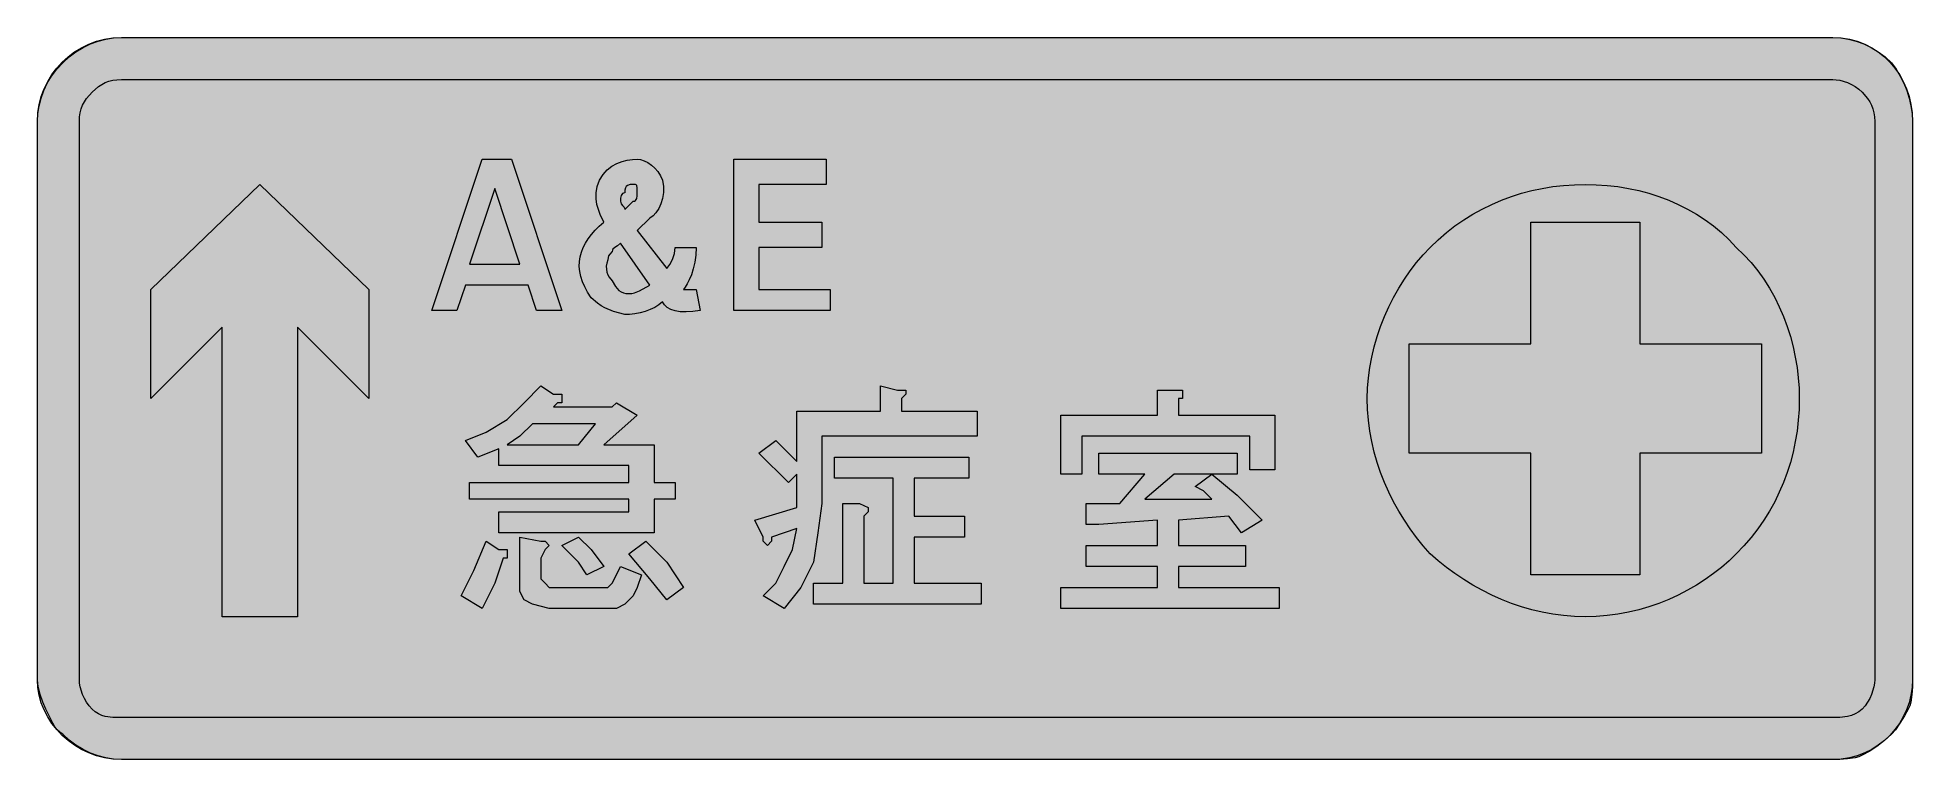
# Model space of a CAD drawing. Header units: metres. Extents: x 14 to 550, y 32 to 238.
import ezdxf

# ---------------------------------------------------------------- set-up
doc = ezdxf.new("R2010")
doc.units = ezdxf.units.M
for name, color, linetype, true_color in [('FILL_BLUE_0000FF', 7, 'Continuous', 0x0000ff), ('FILL_RED_FF0000', 7, 'Continuous', 0xff0000), ('FILL_WHITE_FFFFFF', 7, 'Continuous', 0xffffff), ('STROKE_BLUE_0000FF', 7, 'Continuous', 0x0000ff), ('STROKE_WHITE_FFFFFF', 7, 'Continuous', 0xffffff)]:
    doc.layers.add(name, color=color, linetype=linetype, true_color=true_color)

msp = doc.modelspace()

# ---------------------------------------------------------------- hatches: boundary and pattern name
at = {"layer": 'FILL_BLUE_0000FF', "true_color": 0x0000ff}
h = msp.add_hatch(color=7, dxfattribs=at)
h.dxf.hatch_style = 1
h.paths.add_polyline_path([(527.55, 226.32), (528.5, 226.26), (529.54, 226.09), (531.75, 225.42), (532.87, 224.91), (533.96, 224.29), (535, 223.56), (535.95, 222.72), (537.52, 220.9), (538.14, 219.96), (538.65, 218.97), (539.04, 217.93), (539.32, 216.81), (539.49, 215.62), (539.55, 214.32), (539.55, 54.72), (539.49, 53.77), (539.32, 52.73), (538.65, 50.52), (538.14, 49.4), (537.52, 48.31), (536.79, 47.27), (535.95, 46.32), (535, 45.53), (533.96, 44.93), (532.87, 44.51), (531.75, 44.22), (529.54, 43.96), (527.55, 43.92), (37.95, 43.92), (35.46, 43.96), (33.3, 44.22), (32.31, 44.51), (31.37, 44.93), (30.45, 45.53), (29.55, 46.32), (28.71, 47.27), (27.97, 48.31), (27.36, 49.4), (26.85, 50.52), (26.17, 52.73), (26.01, 53.77), (25.95, 54.72), (25.95, 214.32), (26.01, 215.62), (26.17, 216.81), (26.46, 217.93), (26.85, 218.97), (27.36, 219.96), (27.97, 220.9), (29.55, 222.72), (31.37, 224.29), (32.31, 224.91), (33.3, 225.42), (34.34, 225.81), (35.46, 226.09), (36.65, 226.26), (37.95, 226.32), (527.55, 226.32)])
at = {"layer": 'FILL_RED_FF0000', "true_color": 0xff0000}
h = msp.add_hatch(color=7, dxfattribs=at)
h.dxf.hatch_style = 1
h.paths.add_polyline_path([(441.15, 119.52), (406.35, 119.52), (406.35, 150.72), (441.15, 150.72), (441.15, 185.52), (472.35, 185.52), (472.35, 150.72), (507.15, 150.72), (507.15, 119.52), (472.35, 119.52), (472.35, 84.72), (441.15, 84.72), (441.15, 119.52)])
at = {"layer": 'FILL_WHITE_FFFFFF', "true_color": 0xffffff}
h = msp.add_hatch(color=7, dxfattribs=at)
h.dxf.hatch_style = 1
h.paths.add_polyline_path([(550.35, 54.72), (550.33, 52.73), (550.2, 50.52), (549.84, 48.31), (549.55, 47.27), (549.15, 46.32), (548.06, 44.35), (546.75, 42.27), (545.44, 40.41), (544.35, 39.12), (542.36, 37.34), (540.15, 35.67), (537.94, 34.23), (535.95, 33.12), (535, 32.72), (533.96, 32.43), (531.75, 32.07), (529.54, 31.94), (527.55, 31.92), (37.95, 31.92), (35.7, 32.03), (33.47, 32.37), (31.26, 32.93), (29.1, 33.72), (26.99, 34.73), (24.96, 35.97), (23, 37.43), (21.15, 39.12), (20.3, 39.68), (19.56, 40.41), (18.89, 41.29), (18.3, 42.27), (16.35, 46.32), (15.47, 48.31), (14.7, 50.52), (14.16, 52.73), (13.95, 54.72), (13.95, 214.32), (14.06, 216.57), (14.4, 218.8), (14.96, 221.01), (15.75, 223.17), (16.76, 225.28), (18, 227.31), (19.46, 229.27), (21.15, 231.12), (23, 232.81), (24.96, 234.27), (26.99, 235.51), (29.1, 236.52), (31.26, 237.31), (33.47, 237.87), (35.7, 238.21), (37.95, 238.32), (527.55, 238.32), (529.8, 238.21), (532.03, 237.87), (534.24, 237.31), (536.4, 236.52), (538.51, 235.51), (540.54, 234.27), (542.5, 232.81), (544.35, 231.12), (545.64, 229.27), (546.81, 227.31), (547.83, 225.28), (548.7, 223.17), (549.4, 221.01), (549.92, 218.8), (550.24, 216.57), (550.35, 214.32), (550.35, 54.72)])
h = msp.add_hatch(color=7, dxfattribs=at)
h.dxf.hatch_style = 1
h.paths.add_polyline_path([(163.95, 160.32), (156.75, 160.32), (154.35, 167.52), (136.35, 167.52), (133.95, 160.32), (126.75, 160.32), (141.15, 203.52), (149.55, 203.52), (163.95, 160.32)])
h.paths.add_polyline_path([(137.55, 173.52), (151.95, 173.52), (144.75, 195.12), (137.55, 173.52)], flags=16)
h = msp.add_hatch(color=7, dxfattribs=at)
h.dxf.hatch_style = 1
h.paths.add_polyline_path([(201.53, 172.2), (201, 170.52), (200.42, 169.06), (199.82, 167.86), (199.25, 166.93), (198.75, 166.32), (202.35, 166.32), (203.55, 160.32), (201.41, 159.98), (199.5, 159.85), (197.81, 159.92), (196.35, 160.17), (195.11, 160.59), (194.1, 161.16), (193.31, 161.88), (192.75, 162.72), (191.74, 161.88), (190.56, 161.14), (189.23, 160.53), (187.8, 160.02), (186.32, 159.63), (184.82, 159.34), (183.35, 159.18), (181.95, 159.12), (178.76, 160.04), (176.25, 161.07), (175.18, 161.66), (174.19, 162.33), (172.35, 163.92), (171.32, 165.48), (170.49, 167.01), (169.84, 168.52), (169.37, 169.99), (169.08, 171.44), (168.95, 172.86), (169, 174.26), (169.2, 175.62), (169.56, 176.96), (170.06, 178.26), (170.72, 179.54), (171.51, 180.79), (172.43, 182.02), (173.48, 183.21), (174.66, 184.38), (175.95, 185.52), (174.92, 187.73), (174.41, 189.11), (174, 190.62), (173.76, 192.25), (173.76, 193.96), (174.06, 195.72), (174.75, 197.52), (175.76, 199.16), (176.94, 200.48), (178.27, 201.53), (179.7, 202.32), (181.18, 202.89), (182.68, 203.26), (184.15, 203.46), (185.55, 203.52), (186.5, 203.41), (187.52, 203.09), (188.57, 202.57), (189.6, 201.87), (190.58, 201), (191.46, 199.98), (192.19, 198.81), (192.75, 197.52), (193.04, 195.73), (193.03, 193.98), (192.77, 192.31), (192.3, 190.77), (191.66, 189.4), (190.89, 188.24), (190.04, 187.33), (189.15, 186.72), (185.55, 183.12), (193.95, 172.32), (194.83, 173.43), (195.6, 174.87), (196.14, 176.54), (196.35, 178.32), (202.35, 178.32), (202.24, 176.13), (201.96, 174.08), (201.53, 172.2)])
h.paths.add_polyline_path([(178.56, 177.83), (178.4, 177.52), (178.35, 177.12), (177.66, 176.41), (177.3, 175.92), (177.17, 175.43), (177.15, 174.72), (176.81, 173.82), (176.66, 172.94), (176.69, 172.08), (176.85, 171.27), (177.13, 170.51), (177.49, 169.83), (178.35, 168.72), (179.27, 167.14), (179.76, 166.53), (180.3, 166.02), (180.89, 165.63), (181.56, 165.34), (182.3, 165.18), (183.15, 165.12), (184, 165.17), (184.76, 165.33), (186.15, 165.87), (189.15, 167.52), (180.75, 179.52), (179.87, 178.81), (179.1, 178.32), (178.56, 177.83)], flags=16)
h.paths.add_polyline_path([(184.75, 191.57), (185.04, 191.73), (185.4, 192.27), (185.53, 193.04), (185.55, 193.92), (185.53, 195.31), (185.4, 196.02), (185.26, 196.19), (185.04, 196.28), (184.35, 196.32), (183.47, 196.28), (182.7, 196.02), (182.39, 195.73), (182.16, 195.31), (182, 194.71), (181.95, 193.92), (181.55, 193.87), (181.26, 193.71), (180.9, 193.17), (180.77, 192.4), (180.75, 191.52), (180.8, 191.12), (180.94, 190.81), (181.35, 190.32), (181.76, 189.83), (181.9, 189.52), (181.95, 189.12), (184.35, 191.52), (184.75, 191.57)], flags=16)
h = msp.add_hatch(color=7, dxfattribs=at)
h.dxf.hatch_style = 1
h.paths.add_polyline_path([(213.15, 203.52), (239.55, 203.52), (239.55, 196.32), (220.35, 196.32), (220.35, 185.52), (238.35, 185.52), (238.35, 178.32), (220.35, 178.32), (220.35, 166.32), (240.75, 166.32), (240.75, 160.32), (213.15, 160.32), (213.15, 203.52)])
h = msp.add_hatch(color=7, dxfattribs=at)
h.dxf.hatch_style = 1
h.paths.add_polyline_path([(88.35, 72.72), (66.75, 72.72), (66.75, 155.52), (46.35, 135.12), (46.35, 166.32), (77.55, 196.32), (108.75, 166.32), (108.75, 135.12), (88.35, 155.52), (88.35, 72.72)])
h = msp.add_hatch(color=7, dxfattribs=at)
h.dxf.hatch_style = 1
h.paths.add_polyline_path([(517.88, 131.98), (517.67, 128.88), (517.32, 125.81), (516.82, 122.78), (516.19, 119.79), (515.42, 116.85), (514.5, 113.96), (513.45, 111.12), (512.25, 108.34), (510.92, 105.61), (509.44, 102.95), (507.82, 100.36), (506.07, 97.83), (504.17, 95.38), (502.13, 93.01), (499.95, 90.72), (497.87, 88.74), (495.68, 86.85), (493.39, 85.05), (491.01, 83.35), (488.53, 81.76), (485.96, 80.28), (483.32, 78.91), (480.6, 77.67), (477.81, 76.55), (474.95, 75.57), (472.04, 74.72), (469.07, 74.01), (466.05, 73.46), (462.99, 73.05), (459.89, 72.8), (456.75, 72.72), (453.61, 72.8), (450.51, 73.05), (447.44, 73.46), (444.41, 74.01), (441.42, 74.72), (438.48, 75.57), (435.59, 76.55), (432.75, 77.67), (429.97, 78.91), (427.24, 80.28), (424.58, 81.76), (421.99, 83.35), (419.46, 85.05), (417.01, 86.85), (414.64, 88.74), (412.35, 90.72), (410.37, 93.01), (408.48, 95.38), (406.68, 97.83), (404.98, 100.36), (403.39, 102.95), (401.91, 105.61), (400.54, 108.34), (399.3, 111.12), (398.18, 113.96), (397.2, 116.85), (396.35, 119.79), (395.64, 122.78), (395.09, 125.81), (394.68, 128.88), (394.43, 131.98), (394.35, 135.12), (394.43, 138.06), (394.68, 141.01), (395.09, 143.97), (395.64, 146.93), (396.35, 149.88), (397.2, 152.8), (398.18, 155.68), (399.3, 158.52), (400.54, 161.3), (401.91, 164.02), (403.39, 166.66), (404.98, 169.21), (406.68, 171.66), (408.48, 174), (410.37, 176.23), (412.35, 178.32), (414.64, 180.5), (417.01, 182.54), (419.46, 184.44), (421.99, 186.19), (424.58, 187.81), (427.24, 189.29), (429.97, 190.62), (432.75, 191.82), (435.59, 192.87), (438.48, 193.79), (441.42, 194.56), (444.41, 195.19), (447.44, 195.69), (450.51, 196.04), (453.61, 196.25), (456.75, 196.32), (459.89, 196.25), (462.99, 196.04), (466.05, 195.69), (469.07, 195.19), (472.04, 194.56), (474.95, 193.79), (477.81, 192.87), (480.6, 191.82), (483.32, 190.62), (485.96, 189.29), (488.53, 187.81), (491.01, 186.19), (493.39, 184.44), (495.68, 182.54), (497.87, 180.5), (499.95, 178.32), (502.13, 176.23), (504.17, 174), (506.07, 171.66), (507.82, 169.21), (509.44, 166.66), (510.92, 164.02), (512.25, 161.3), (513.45, 158.52), (514.5, 155.68), (515.42, 152.8), (516.19, 149.88), (516.82, 146.93), (517.32, 143.97), (517.67, 141.01), (517.88, 138.06), (517.95, 135.12), (517.88, 131.98)])
h = msp.add_hatch(color=7, dxfattribs=at)
h.dxf.hatch_style = 1
h.paths.add_polyline_path([(148.35, 129.12), (153.15, 133.92), (157.95, 138.72), (161.55, 136.32), (163.95, 136.32), (163.95, 135.12), (163.95, 133.92), (162.75, 133.92), (161.55, 132.72), (178.35, 132.72), (179.55, 133.92), (185.55, 130.32), (175.95, 121.92), (190.35, 121.92), (190.35, 111.12), (196.35, 111.12), (196.35, 106.32), (190.35, 106.32), (190.35, 96.72), (145.95, 96.72), (145.95, 102.72), (183.15, 102.72), (183.15, 106.32), (137.55, 106.32), (137.55, 111.12), (183.15, 111.12), (183.15, 115.92), (145.95, 115.92), (145.95, 120.72), (139.95, 118.32), (136.35, 123.12), (142.35, 125.52), (148.35, 129.12)])
h.paths.add_polyline_path([(148.35, 121.92), (168.75, 121.92), (173.55, 127.92), (155.55, 127.92), (151.95, 124.32), (148.35, 121.92)], flags=16)
h = msp.add_hatch(color=7, dxfattribs=at)
h.dxf.hatch_style = 1
h.paths.add_polyline_path([(255.15, 131.52), (255.15, 138.72), (259.95, 137.52), (262.35, 137.52), (262.35, 136.32), (261.15, 135.12), (261.15, 131.52), (282.75, 131.52), (282.75, 124.32), (238.35, 124.32), (238.35, 105.12), (237.15, 96.72), (235.95, 88.32), (232.35, 81.12), (227.55, 75.12), (221.55, 78.72), (225.15, 82.32), (227.55, 87.12), (229.95, 91.92), (231.15, 97.92), (223.95, 95.52), (223.95, 94.32), (222.75, 93.12), (221.55, 94.32), (221.55, 95.52), (219.15, 100.32), (231.15, 103.92), (231.15, 113.52), (228.75, 111.12), (220.35, 119.52), (225.15, 123.12), (231.15, 117.12), (231.15, 131.52), (255.15, 131.52)])
h = msp.add_hatch(color=7, dxfattribs=at)
h.dxf.hatch_style = 1
h.paths.add_polyline_path([(334.35, 137.52), (339.15, 137.52), (341.55, 137.52), (341.55, 136.32), (341.55, 135.12), (340.35, 135.12), (340.35, 130.32), (367.95, 130.32), (367.95, 114.72), (360.75, 114.72), (360.75, 124.32), (312.75, 124.32), (312.75, 113.52), (306.75, 113.52), (306.75, 130.32), (334.35, 130.32), (334.35, 137.52)])
h = msp.add_hatch(color=7, dxfattribs=at)
h.dxf.hatch_style = 1
h.paths.add_polyline_path([(280.35, 118.32), (280.35, 112.32), (264.75, 112.32), (264.75, 101.52), (279.15, 101.52), (279.15, 95.52), (264.75, 95.52), (264.75, 82.32), (283.95, 82.32), (283.95, 76.32), (235.95, 76.32), (235.95, 82.32), (244.35, 82.32), (244.35, 105.12), (249.15, 105.12), (251.55, 103.92), (251.55, 102.72), (250.35, 101.52), (250.35, 82.32), (258.75, 82.32), (258.75, 112.32), (241.95, 112.32), (241.95, 118.32), (280.35, 118.32)])
h = msp.add_hatch(color=7, dxfattribs=at)
h.dxf.hatch_style = 1
h.paths.add_polyline_path([(364.35, 100.32), (358.35, 96.72), (354.75, 101.52), (340.35, 100.32), (340.35, 93.12), (359.55, 93.12), (359.55, 87.12), (340.35, 87.12), (340.35, 81.12), (369.15, 81.12), (369.15, 75.12), (306.75, 75.12), (306.75, 81.12), (334.35, 81.12), (334.35, 87.12), (313.95, 87.12), (313.95, 93.12), (334.35, 93.12), (334.35, 100.32), (317.55, 99.12), (316.35, 99.12), (315.15, 99.12), (313.95, 99.12), (313.95, 101.52), (313.95, 105.12), (323.55, 105.12), (330.75, 113.52), (317.55, 113.52), (317.55, 119.52), (357.15, 119.52), (357.15, 113.52), (349.95, 113.52), (357.15, 107.52), (364.35, 100.32)])
h.paths.add_polyline_path([(339.15, 113.52), (330.75, 106.32), (349.95, 106.32), (347.55, 108.72), (345.15, 109.92), (349.95, 113.52), (339.15, 113.52)], flags=16)
h = msp.add_hatch(color=7, dxfattribs=at)
h.dxf.hatch_style = 1
h.paths.add_polyline_path([(138.75, 85.92), (142.35, 94.32), (145.95, 91.92), (148.35, 91.92), (148.35, 90.72), (148.35, 89.52), (147.15, 89.52), (144.75, 82.32), (141.15, 75.12), (135.15, 78.72), (138.75, 85.92)])
h = msp.add_hatch(color=7, dxfattribs=at)
h.dxf.hatch_style = 1
h.paths.add_polyline_path([(157.95, 94.32), (159.15, 94.32), (160.35, 93.12), (159.15, 91.92), (157.95, 89.52), (157.95, 84.72), (157.95, 83.52), (159.15, 82.32), (160.35, 81.12), (161.55, 81.12), (174.75, 81.12), (177.15, 81.12), (178.35, 82.32), (179.55, 84.72), (180.75, 87.12), (186.75, 84.72), (185.55, 81.12), (184.35, 78.72), (181.95, 76.32), (179.55, 75.12), (175.95, 75.12), (160.35, 75.12), (155.55, 76.32), (153.15, 77.52), (151.95, 79.92), (151.95, 83.52), (151.95, 95.52), (157.95, 94.32)])
h = msp.add_hatch(color=7, dxfattribs=at)
h.dxf.hatch_style = 1
h.paths.add_polyline_path([(168.75, 88.32), (163.95, 93.12), (168.75, 95.52), (172.35, 91.92), (175.95, 87.12), (171.15, 84.72), (168.75, 88.32)])
h = msp.add_hatch(color=7, dxfattribs=at)
h.dxf.hatch_style = 1
h.paths.add_polyline_path([(189.15, 83.52), (183.15, 90.72), (187.95, 94.32), (193.95, 88.32), (198.75, 81.12), (193.95, 77.52), (189.15, 83.52)])

# ---------------------------------------------------------------- linework, layer by layer
at = {"layer": 'FILL_BLUE_0000FF', "lineweight": 0, "true_color": 0x0000ff}
msp.add_lwpolyline([(527.55, 226.32), (528.5, 226.26), (529.54, 226.09), (531.75, 225.42), (532.87, 224.91), (533.96, 224.29), (535, 223.56), (535.95, 222.72), (537.52, 220.9), (538.14, 219.96), (538.65, 218.97), (539.04, 217.93), (539.32, 216.81), (539.49, 215.62), (539.55, 214.32), (539.55, 54.72), (539.49, 53.77), (539.32, 52.73), (538.65, 50.52), (538.14, 49.4), (537.52, 48.31), (536.79, 47.27), (535.95, 46.32), (535, 45.53), (533.96, 44.93), (532.87, 44.51), (531.75, 44.22), (529.54, 43.96), (527.55, 43.92), (37.95, 43.92), (35.46, 43.96), (33.3, 44.22), (32.31, 44.51), (31.37, 44.93), (30.45, 45.53), (29.55, 46.32), (28.71, 47.27), (27.97, 48.31), (27.36, 49.4), (26.85, 50.52), (26.17, 52.73), (26.01, 53.77), (25.95, 54.72), (25.95, 214.32), (26.01, 215.62), (26.17, 216.81), (26.46, 217.93), (26.85, 218.97), (27.36, 219.96), (27.97, 220.9), (29.55, 222.72), (31.37, 224.29), (32.31, 224.91), (33.3, 225.42), (34.34, 225.81), (35.46, 226.09), (36.65, 226.26), (37.95, 226.32)], close=True, dxfattribs=at)
at = {"layer": 'FILL_RED_FF0000', "lineweight": 0, "true_color": 0xff0000}
msp.add_lwpolyline([(441.15, 119.52), (406.35, 119.52), (406.35, 150.72), (441.15, 150.72), (441.15, 185.52), (472.35, 185.52), (472.35, 150.72), (507.15, 150.72), (507.15, 119.52), (472.35, 119.52), (472.35, 84.72), (441.15, 84.72)], close=True, dxfattribs=at)
at = {"layer": 'FILL_WHITE_FFFFFF', "lineweight": 0, "true_color": 0xffffff}
for points in [[(550.35, 54.72), (550.33, 52.73), (550.2, 50.52), (549.84, 48.31), (549.55, 47.27), (549.15, 46.32), (548.06, 44.35), (546.75, 42.27), (545.44, 40.41), (544.35, 39.12), (542.36, 37.34), (540.15, 35.67), (537.94, 34.23), (535.95, 33.12), (535, 32.72), (533.96, 32.43), (531.75, 32.07), (529.54, 31.94), (527.55, 31.92), (37.95, 31.92), (35.7, 32.03), (33.47, 32.37), (31.26, 32.93), (29.1, 33.72), (26.99, 34.73), (24.96, 35.97), (23, 37.43), (21.15, 39.12), (20.3, 39.68), (19.56, 40.41), (18.89, 41.29), (18.3, 42.27), (16.35, 46.32), (15.47, 48.31), (14.7, 50.52), (14.16, 52.73), (13.95, 54.72), (13.95, 214.32), (14.06, 216.57), (14.4, 218.8), (14.96, 221.01), (15.75, 223.17), (16.76, 225.28), (18, 227.31), (19.46, 229.27), (21.15, 231.12), (23, 232.81), (24.96, 234.27), (26.99, 235.51), (29.1, 236.52), (31.26, 237.31), (33.47, 237.87), (35.7, 238.21), (37.95, 238.32), (527.55, 238.32), (529.8, 238.21), (532.03, 237.87), (534.24, 237.31), (536.4, 236.52), (538.51, 235.51), (540.54, 234.27), (542.5, 232.81), (544.35, 231.12), (545.64, 229.27), (546.81, 227.31), (547.83, 225.28), (548.7, 223.17), (549.4, 221.01), (549.92, 218.8), (550.24, 216.57), (550.35, 214.32)], [(163.95, 160.32), (156.75, 160.32), (154.35, 167.52), (136.35, 167.52), (133.95, 160.32), (126.75, 160.32), (141.15, 203.52), (149.55, 203.52)], [(201.53, 172.2), (201, 170.52), (200.42, 169.06), (199.82, 167.86), (199.25, 166.93), (198.75, 166.32), (202.35, 166.32), (203.55, 160.32), (201.41, 159.98), (199.5, 159.85), (197.81, 159.92), (196.35, 160.17), (195.11, 160.59), (194.1, 161.16), (193.31, 161.88), (192.75, 162.72), (191.74, 161.88), (190.56, 161.14), (189.23, 160.53), (187.8, 160.02), (186.32, 159.63), (184.82, 159.34), (183.35, 159.18), (181.95, 159.12), (178.76, 160.04), (176.25, 161.07), (175.18, 161.66), (174.19, 162.33), (172.35, 163.92), (171.32, 165.48), (170.49, 167.01), (169.84, 168.52), (169.37, 169.99), (169.08, 171.44), (168.95, 172.86), (169, 174.26), (169.2, 175.62), (169.56, 176.96), (170.06, 178.26), (170.72, 179.54), (171.51, 180.79), (172.43, 182.02), (173.48, 183.21), (174.66, 184.38), (175.95, 185.52), (174.92, 187.73), (174.41, 189.11), (174, 190.62), (173.76, 192.25), (173.76, 193.96), (174.06, 195.72), (174.75, 197.52), (175.76, 199.16), (176.94, 200.48), (178.27, 201.53), (179.7, 202.32), (181.18, 202.89), (182.68, 203.26), (184.15, 203.46), (185.55, 203.52), (186.5, 203.41), (187.52, 203.09), (188.57, 202.57), (189.6, 201.87), (190.58, 201), (191.46, 199.98), (192.19, 198.81), (192.75, 197.52), (193.04, 195.73), (193.03, 193.98), (192.77, 192.31), (192.3, 190.77), (191.66, 189.4), (190.89, 188.24), (190.04, 187.33), (189.15, 186.72), (185.55, 183.12), (193.95, 172.32), (194.83, 173.43), (195.6, 174.87), (196.14, 176.54), (196.35, 178.32), (202.35, 178.32), (202.24, 176.13), (201.96, 174.08)], [(213.15, 203.52), (239.55, 203.52), (239.55, 196.32), (220.35, 196.32), (220.35, 185.52), (238.35, 185.52), (238.35, 178.32), (220.35, 178.32), (220.35, 166.32), (240.75, 166.32), (240.75, 160.32), (213.15, 160.32)], [(88.35, 72.72), (66.75, 72.72), (66.75, 155.52), (46.35, 135.12), (46.35, 166.32), (77.55, 196.32), (108.75, 166.32), (108.75, 135.12), (88.35, 155.52)], [(137.55, 173.52), (151.95, 173.52), (144.75, 195.12)], [(184.75, 191.57), (185.04, 191.73), (185.4, 192.27), (185.53, 193.04), (185.55, 193.92), (185.53, 195.31), (185.4, 196.02), (185.26, 196.19), (185.04, 196.28), (184.35, 196.32), (183.47, 196.28), (182.7, 196.02), (182.39, 195.73), (182.16, 195.31), (182, 194.71), (181.95, 193.92), (181.55, 193.87), (181.26, 193.71), (180.9, 193.17), (180.77, 192.4), (180.75, 191.52), (180.8, 191.12), (180.94, 190.81), (181.35, 190.32), (181.76, 189.83), (181.9, 189.52), (181.95, 189.12), (184.35, 191.52)], [(178.56, 177.83), (178.4, 177.52), (178.35, 177.12), (177.66, 176.41), (177.3, 175.92), (177.17, 175.43), (177.15, 174.72), (176.81, 173.82), (176.66, 172.94), (176.69, 172.08), (176.85, 171.27), (177.13, 170.51), (177.49, 169.83), (178.35, 168.72), (179.27, 167.14), (179.76, 166.53), (180.3, 166.02), (180.89, 165.63), (181.56, 165.34), (182.3, 165.18), (183.15, 165.12), (184, 165.17), (184.76, 165.33), (186.15, 165.87), (189.15, 167.52), (180.75, 179.52), (179.87, 178.81), (179.1, 178.32)], [(148.35, 129.12), (153.15, 133.92), (157.95, 138.72), (161.55, 136.32), (163.95, 136.32), (163.95, 135.12), (163.95, 133.92), (162.75, 133.92), (161.55, 132.72), (178.35, 132.72), (179.55, 133.92), (185.55, 130.32), (175.95, 121.92), (190.35, 121.92), (190.35, 111.12), (196.35, 111.12), (196.35, 106.32), (190.35, 106.32), (190.35, 96.72), (145.95, 96.72), (145.95, 102.72), (183.15, 102.72), (183.15, 106.32), (137.55, 106.32), (137.55, 111.12), (183.15, 111.12), (183.15, 115.92), (145.95, 115.92), (145.95, 120.72), (139.95, 118.32), (136.35, 123.12), (142.35, 125.52)], [(255.15, 131.52), (255.15, 138.72), (259.95, 137.52), (262.35, 137.52), (262.35, 136.32), (261.15, 135.12), (261.15, 131.52), (282.75, 131.52), (282.75, 124.32), (238.35, 124.32), (238.35, 105.12), (237.15, 96.72), (235.95, 88.32), (232.35, 81.12), (227.55, 75.12), (221.55, 78.72), (225.15, 82.32), (227.55, 87.12), (229.95, 91.92), (231.15, 97.92), (223.95, 95.52), (223.95, 94.32), (222.75, 93.12), (221.55, 94.32), (221.55, 95.52), (219.15, 100.32), (231.15, 103.92), (231.15, 113.52), (228.75, 111.12), (220.35, 119.52), (225.15, 123.12), (231.15, 117.12), (231.15, 131.52)], [(334.35, 137.52), (339.15, 137.52), (341.55, 137.52), (341.55, 136.32), (341.55, 135.12), (340.35, 135.12), (340.35, 130.32), (367.95, 130.32), (367.95, 114.72), (360.75, 114.72), (360.75, 124.32), (312.75, 124.32), (312.75, 113.52), (306.75, 113.52), (306.75, 130.32), (334.35, 130.32)], [(148.35, 121.92), (168.75, 121.92), (173.55, 127.92), (155.55, 127.92), (151.95, 124.32)], [(280.35, 118.32), (280.35, 112.32), (264.75, 112.32), (264.75, 101.52), (279.15, 101.52), (279.15, 95.52), (264.75, 95.52), (264.75, 82.32), (283.95, 82.32), (283.95, 76.32), (235.95, 76.32), (235.95, 82.32), (244.35, 82.32), (244.35, 105.12), (249.15, 105.12), (251.55, 103.92), (251.55, 102.72), (250.35, 101.52), (250.35, 82.32), (258.75, 82.32), (258.75, 112.32), (241.95, 112.32), (241.95, 118.32)], [(364.35, 100.32), (358.35, 96.72), (354.75, 101.52), (340.35, 100.32), (340.35, 93.12), (359.55, 93.12), (359.55, 87.12), (340.35, 87.12), (340.35, 81.12), (369.15, 81.12), (369.15, 75.12), (306.75, 75.12), (306.75, 81.12), (334.35, 81.12), (334.35, 87.12), (313.95, 87.12), (313.95, 93.12), (334.35, 93.12), (334.35, 100.32), (317.55, 99.12), (316.35, 99.12), (315.15, 99.12), (313.95, 99.12), (313.95, 101.52), (313.95, 105.12), (323.55, 105.12), (330.75, 113.52), (317.55, 113.52), (317.55, 119.52), (357.15, 119.52), (357.15, 113.52), (349.95, 113.52), (357.15, 107.52)], [(339.15, 113.52), (330.75, 106.32), (349.95, 106.32), (347.55, 108.72), (345.15, 109.92), (349.95, 113.52)], [(138.75, 85.92), (142.35, 94.32), (145.95, 91.92), (148.35, 91.92), (148.35, 90.72), (148.35, 89.52), (147.15, 89.52), (144.75, 82.32), (141.15, 75.12), (135.15, 78.72)], [(157.95, 94.32), (159.15, 94.32), (160.35, 93.12), (159.15, 91.92), (157.95, 89.52), (157.95, 84.72), (157.95, 83.52), (159.15, 82.32), (160.35, 81.12), (161.55, 81.12), (174.75, 81.12), (177.15, 81.12), (178.35, 82.32), (179.55, 84.72), (180.75, 87.12), (186.75, 84.72), (185.55, 81.12), (184.35, 78.72), (181.95, 76.32), (179.55, 75.12), (175.95, 75.12), (160.35, 75.12), (155.55, 76.32), (153.15, 77.52), (151.95, 79.92), (151.95, 83.52), (151.95, 95.52)], [(168.75, 88.32), (163.95, 93.12), (168.75, 95.52), (172.35, 91.92), (175.95, 87.12), (171.15, 84.72)], [(189.15, 83.52), (183.15, 90.72), (187.95, 94.32), (193.95, 88.32), (198.75, 81.12), (193.95, 77.52)]]:
    msp.add_lwpolyline(points, close=True, dxfattribs=at)
at = {"layer": 'FILL_WHITE_FFFFFF', "lineweight": 0, "true_color": 0x0000ff}
msp.add_lwpolyline([(517.88, 131.98), (517.67, 128.88), (517.32, 125.81), (516.82, 122.78), (516.19, 119.79), (515.42, 116.85), (514.5, 113.96), (513.45, 111.12), (512.25, 108.34), (510.92, 105.61), (509.44, 102.95), (507.82, 100.36), (506.07, 97.83), (504.17, 95.38), (502.13, 93.01), (499.95, 90.72), (497.87, 88.74), (495.68, 86.85), (493.39, 85.05), (491.01, 83.35), (488.53, 81.76), (485.96, 80.28), (483.32, 78.91), (480.6, 77.67), (477.81, 76.55), (474.95, 75.57), (472.04, 74.72), (469.07, 74.01), (466.05, 73.46), (462.99, 73.05), (459.89, 72.8), (456.75, 72.72), (453.61, 72.8), (450.51, 73.05), (447.44, 73.46), (444.41, 74.01), (441.42, 74.72), (438.48, 75.57), (435.59, 76.55), (432.75, 77.67), (429.97, 78.91), (427.24, 80.28), (424.58, 81.76), (421.99, 83.35), (419.46, 85.05), (417.01, 86.85), (414.64, 88.74), (412.35, 90.72), (410.37, 93.01), (408.48, 95.38), (406.68, 97.83), (404.98, 100.36), (403.39, 102.95), (401.91, 105.61), (400.54, 108.34), (399.3, 111.12), (398.18, 113.96), (397.2, 116.85), (396.35, 119.79), (395.64, 122.78), (395.09, 125.81), (394.68, 128.88), (394.43, 131.98), (394.35, 135.12), (394.43, 138.06), (394.68, 141.01), (395.09, 143.97), (395.64, 146.93), (396.35, 149.88), (397.2, 152.8), (398.18, 155.68), (399.3, 158.52), (400.54, 161.3), (401.91, 164.02), (403.39, 166.66), (404.98, 169.21), (406.68, 171.66), (408.48, 174), (410.37, 176.23), (412.35, 178.32), (414.64, 180.5), (417.01, 182.54), (419.46, 184.44), (421.99, 186.19), (424.58, 187.81), (427.24, 189.29), (429.97, 190.62), (432.75, 191.82), (435.59, 192.87), (438.48, 193.79), (441.42, 194.56), (444.41, 195.19), (447.44, 195.69), (450.51, 196.04), (453.61, 196.25), (456.75, 196.32), (459.89, 196.25), (462.99, 196.04), (466.05, 195.69), (469.07, 195.19), (472.04, 194.56), (474.95, 193.79), (477.81, 192.87), (480.6, 191.82), (483.32, 190.62), (485.96, 189.29), (488.53, 187.81), (491.01, 186.19), (493.39, 184.44), (495.68, 182.54), (497.87, 180.5), (499.95, 178.32), (502.13, 176.23), (504.17, 174), (506.07, 171.66), (507.82, 169.21), (509.44, 166.66), (510.92, 164.02), (512.25, 161.3), (513.45, 158.52), (514.5, 155.68), (515.42, 152.8), (516.19, 149.88), (516.82, 146.93), (517.32, 143.97), (517.67, 141.01), (517.88, 138.06), (517.95, 135.12)], close=True, dxfattribs=at)
at = {"layer": 'STROKE_BLUE_0000FF', "lineweight": 0, "true_color": 0x0000ff}
msp.add_lwpolyline([(550.35, 214.32), (550.35, 54.72), (550.24, 52.49), (549.91, 50.29), (549.38, 48.16), (548.64, 46.09), (547.72, 44.11), (546.62, 42.23), (545.34, 40.46), (543.9, 38.82), (542.31, 37.32), (540.56, 35.97), (538.69, 34.79), (536.68, 33.79), (534.56, 33), (532.32, 32.41), (529.98, 32.04), (527.55, 31.92), (37.95, 31.92), (35.51, 32.04), (33.13, 32.41), (30.83, 33), (28.63, 33.79), (26.53, 34.79), (24.56, 35.97), (22.71, 37.32), (21, 38.82), (19.45, 40.46), (18.06, 42.23), (16.86, 44.11), (15.84, 46.09), (15.03, 48.16), (14.44, 50.29), (14.07, 52.49), (13.95, 54.72), (13.95, 214.32), (14.07, 216.76), (14.44, 219.14), (15.03, 221.44), (15.84, 223.64), (16.86, 225.74), (18.06, 227.71), (19.45, 229.56), (21, 231.27), (22.71, 232.82), (24.56, 234.21), (26.53, 235.41), (28.63, 236.43), (30.83, 237.24), (33.13, 237.83), (35.51, 238.2), (37.95, 238.32), (527.55, 238.32), (529.98, 238.2), (532.32, 237.83), (534.56, 237.24), (536.68, 236.43), (538.69, 235.41), (540.56, 234.21), (542.31, 232.82), (543.9, 231.27), (545.34, 229.56), (546.62, 227.71), (547.72, 225.74), (548.64, 223.64), (549.38, 221.44), (549.91, 219.14), (550.24, 216.76), (550.35, 214.32)], dxfattribs=at)
at = {"layer": 'STROKE_WHITE_FFFFFF', "lineweight": 0, "true_color": 0xffffff}
msp.add_lwpolyline([(202.95, 176.16), (202.95, 176.16)], dxfattribs=at)

doc.saveas('drawing.dxf')
